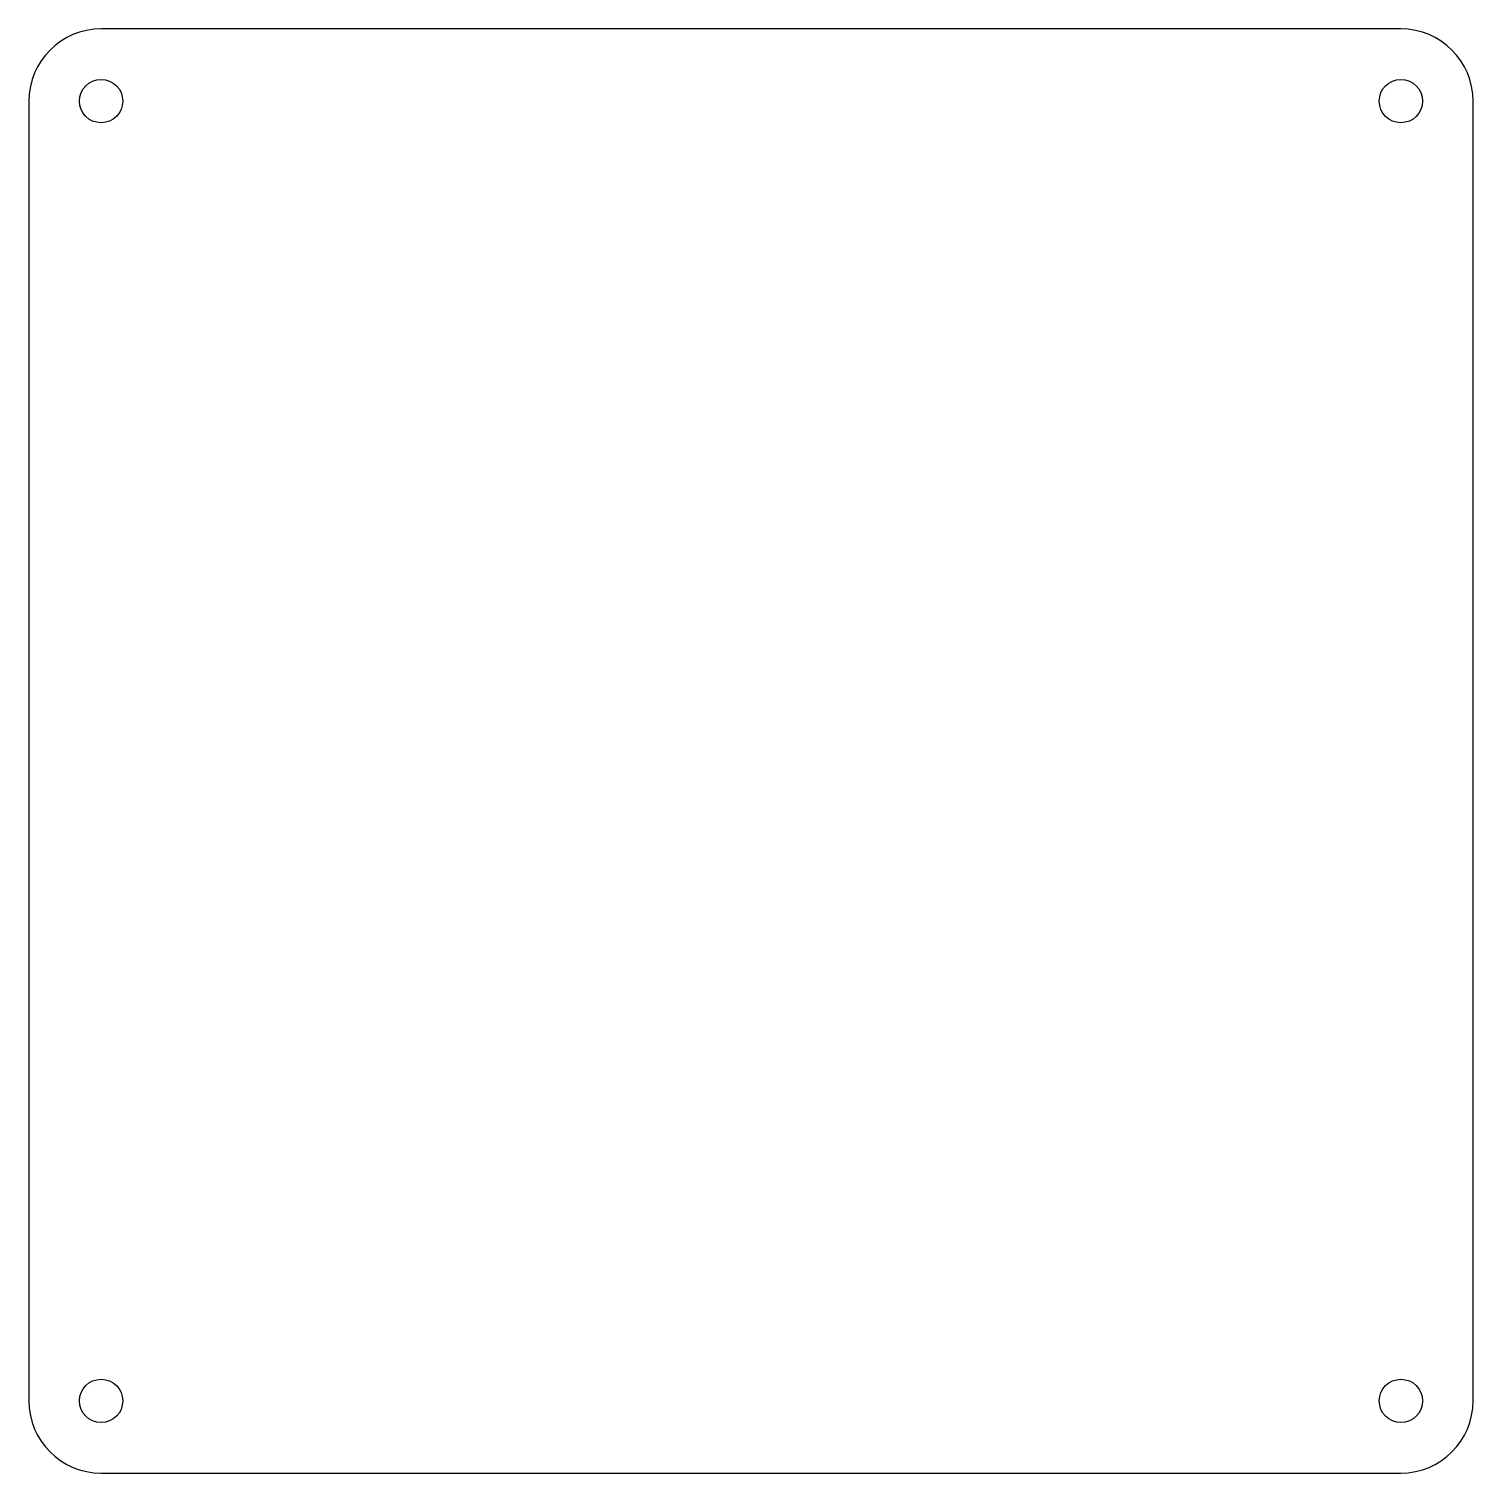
# Model space of a CAD drawing. Header units: millimetres. Extents: x 0 to 100, y 0 to 100.
import ezdxf

# ---------------------------------------------------------------- set-up
doc = ezdxf.new("R2010")
doc.units = ezdxf.units.MM
doc.layers.add('Sketch', color=7, linetype='CONTINUOUS')

msp = doc.modelspace()

# ---------------------------------------------------------------- linework, layer by layer
at = {"layer": 'Sketch'}
for p, q in [((95, 100), (5, 100)), ((0, 95), (0, 5)), ((100, 5), (100, 95)), ((5, 0), (95, 0))]:
    msp.add_line(p, q, dxfattribs=at)
for centre in [(5, 95), (95, 95), (5, 5), (95, 5)]:
    msp.add_circle(centre, 1.5, dxfattribs=at)
for centre, start, end in [((5, 95), 90, 180), ((95, 95), 0, 90), ((5, 5), -180, -90), ((95, 5), -90, 0)]:
    msp.add_arc(centre, 5, start, end, dxfattribs=at)

doc.saveas('drawing.dxf')
